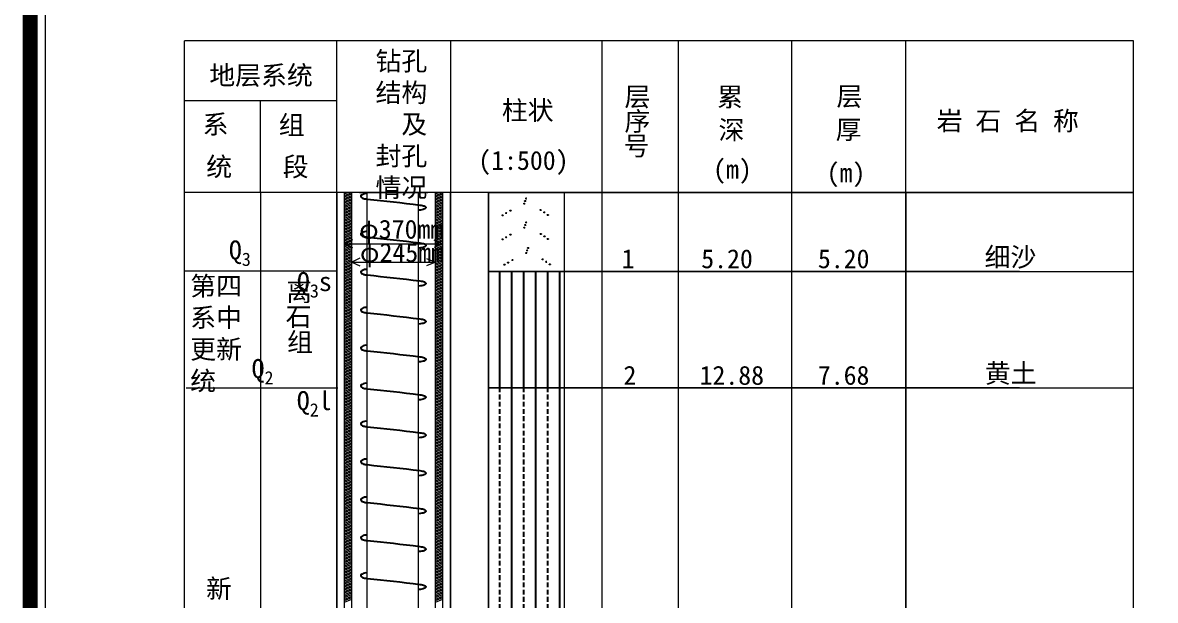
# Model space of a CAD drawing. Header units: millimetres. Extents: x -182 to 395, y -757 to 122.
# Drawn here: x -181.6 to -32.3, y -42.9 to 33.2 of the extents above; entities that cross this region are included whole.
import ezdxf

# ---------------------------------------------------------------- set-up
doc = ezdxf.new("R2010")
doc.units = ezdxf.units.MM
for name, color, linetype in [('KY1WT', 7, 'Continuous'), ('KY2WL', 7, 'Continuous'), ('KY6WL', 7, 'Continuous'), ('KY6WT', 7, 'Continuous'), ('图框WL', 7, 'Continuous'), ('岩性描述WT', 7, 'Continuous'), ('流量点WT', 7, 'Continuous')]:
    doc.layers.add(name, color=color, linetype=linetype)
doc.styles.get("Standard").update_dxf_attribs({"font": ''})
doc.styles.get('Standard').set_extended_font_data('SimSun')
doc.linetypes.add('ZIGZAG', pattern='A,0.00254,-5.08,[131,ltypeshp.shx,S=5.08,R=0,X=-5.08,Y=0],-10.16,[131,ltypeshp.shx,S=5.08,R=180,X=5.08,Y=0],-5.08', length=20.32254)

msp = doc.modelspace()

# ---------------------------------------------------------------- hatches: boundary and pattern name
at = {"lineweight": -3}
h = msp.add_hatch(dxfattribs=at)
h.set_pattern_fill('LINE', color=256, scale=0.5, angle=90, style=0)
h.set_pattern_definition([(90, (-2930.216, -667.9701), (-1.5875, 4e-17), [])])
h.paths.add_polyline_path([(-120.23, -14.95), (-110.23, -14.95), (-110.23, 0.41), (-120.23, 0.41)])
at = {"layer": 'KY1WT', "lineweight": -3}
h = msp.add_hatch(dxfattribs=at)
h.set_pattern_fill('BRASS', color=256, scale=0.5, angle=90, style=0)
h.set_pattern_definition([(90, (-2930.216, -667.97), (-3.175, 8e-17), []), (90, (-2931.8035, -667.97), (-3.175, 8e-17), [0.635, -0.3175])])
h.paths.add_polyline_path([(-110.23, -14.95), (-120.23, -14.95), (-120.23, -95.27), (-110.23, -95.27)])
at = {"layer": 'KY2WL'}
h = msp.add_hatch(color=256, dxfattribs=at)
edge = h.paths.add_edge_path()
edge.add_ellipse((-115.51, 9.35), major_axis=(0.05, 0), ratio=0.4, start_angle=0, end_angle=180)
edge.add_ellipse((-115.51, 9.35), major_axis=(-0.05, 0), ratio=0.4, start_angle=0, end_angle=180)
h = msp.add_hatch(color=256, dxfattribs=at)
edge = h.paths.add_edge_path()
edge.add_ellipse((-115.39, 9.69), major_axis=(0.05, 0), ratio=0.4, start_angle=0, end_angle=180)
edge.add_ellipse((-115.39, 9.69), major_axis=(0.05, 0), ratio=0.4, start_angle=180, end_angle=360)
h = msp.add_hatch(color=256, dxfattribs=at)
edge = h.paths.add_edge_path()
edge.add_ellipse((-115.27, 10.02), major_axis=(0.05, 0), ratio=0.4, start_angle=0, end_angle=180)
edge.add_ellipse((-115.27, 10.02), major_axis=(-0.05, 0), ratio=0.4, start_angle=0, end_angle=180)
h = msp.add_hatch(color=256, dxfattribs=at)
edge = h.paths.add_edge_path()
edge.add_ellipse((-118.37, 7.81), major_axis=(-0.05, 0), ratio=0.4, start_angle=180, end_angle=360)
edge.add_ellipse((-118.37, 7.81), major_axis=(0.05, 0), ratio=0.4, start_angle=180, end_angle=360)
h = msp.add_hatch(color=256, dxfattribs=at)
edge = h.paths.add_edge_path()
edge.add_ellipse((-117.91, 8.09), major_axis=(-0.05, 0), ratio=0.4, start_angle=180, end_angle=360)
edge.add_ellipse((-117.91, 8.09), major_axis=(0.05, 0), ratio=0.4, start_angle=180, end_angle=360)
h = msp.add_hatch(color=256, dxfattribs=at)
edge = h.paths.add_edge_path()
edge.add_ellipse((-117.32, 8.42), major_axis=(-0.05, 0), ratio=0.4, start_angle=180, end_angle=360)
edge.add_ellipse((-117.32, 8.42), major_axis=(0.05, 0), ratio=0.4, start_angle=180, end_angle=360)
h = msp.add_hatch(color=256, dxfattribs=at)
edge = h.paths.add_edge_path()
edge.add_ellipse((-113.35, 8.51), major_axis=(-0.05, 0), ratio=0.4, start_angle=180, end_angle=360)
edge.add_ellipse((-113.35, 8.51), major_axis=(0.05, 0), ratio=0.4, start_angle=180, end_angle=360)
h = msp.add_hatch(color=256, dxfattribs=at)
edge = h.paths.add_edge_path()
edge.add_ellipse((-112.87, 8.19), major_axis=(-0.05, 0), ratio=0.4, start_angle=180, end_angle=360)
edge.add_ellipse((-112.87, 8.19), major_axis=(0.05, 0), ratio=0.4, start_angle=180, end_angle=360)
h = msp.add_hatch(color=256, dxfattribs=at)
edge = h.paths.add_edge_path()
edge.add_ellipse((-112.41, 7.85), major_axis=(0.05, 0), ratio=0.4, start_angle=0, end_angle=180)
edge.add_ellipse((-112.41, 7.85), major_axis=(0.05, 0), ratio=0.4, start_angle=180, end_angle=360)
h = msp.add_hatch(color=256, dxfattribs=at)
edge = h.paths.add_edge_path()
edge.add_ellipse((-115.5, 6.19), major_axis=(-0.05, 0), ratio=0.4, start_angle=180, end_angle=360)
edge.add_ellipse((-115.5, 6.19), major_axis=(0.05, 0), ratio=0.4, start_angle=180, end_angle=360)
h = msp.add_hatch(color=256, dxfattribs=at)
edge = h.paths.add_edge_path()
edge.add_ellipse((-115.38, 6.53), major_axis=(0.05, 0), ratio=0.4, start_angle=0, end_angle=180)
edge.add_ellipse((-115.38, 6.53), major_axis=(-0.05, 0), ratio=0.4, start_angle=0, end_angle=180)
h = msp.add_hatch(color=256, dxfattribs=at)
edge = h.paths.add_edge_path()
edge.add_ellipse((-115.27, 6.86), major_axis=(-0.05, 0), ratio=0.4, start_angle=180, end_angle=360)
edge.add_ellipse((-115.27, 6.86), major_axis=(0.05, 0), ratio=0.4, start_angle=180, end_angle=360)
h = msp.add_hatch(color=256, dxfattribs=at)
edge = h.paths.add_edge_path()
edge.add_ellipse((-118.37, 4.65), major_axis=(0.05, 0), ratio=0.4, start_angle=0, end_angle=180)
edge.add_ellipse((-118.37, 4.65), major_axis=(0.05, 0), ratio=0.4, start_angle=180, end_angle=360)
h = msp.add_hatch(color=256, dxfattribs=at)
edge = h.paths.add_edge_path()
edge.add_ellipse((-117.9, 4.92), major_axis=(0.05, 0), ratio=0.4, start_angle=0, end_angle=180)
edge.add_ellipse((-117.9, 4.92), major_axis=(0.05, 0), ratio=0.4, start_angle=180, end_angle=360)
h = msp.add_hatch(color=256, dxfattribs=at)
edge = h.paths.add_edge_path()
edge.add_ellipse((-117.32, 5.26), major_axis=(-0.05, 0), ratio=0.4, start_angle=180, end_angle=360)
edge.add_ellipse((-117.32, 5.26), major_axis=(0.05, 0), ratio=0.4, start_angle=180, end_angle=360)
h = msp.add_hatch(color=256, dxfattribs=at)
edge = h.paths.add_edge_path()
edge.add_ellipse((-113.34, 5.35), major_axis=(0.05, 0), ratio=0.4, start_angle=0, end_angle=180)
edge.add_ellipse((-113.34, 5.35), major_axis=(0.05, 0), ratio=0.4, start_angle=180, end_angle=360)
h = msp.add_hatch(color=256, dxfattribs=at)
edge = h.paths.add_edge_path()
edge.add_ellipse((-112.86, 5.03), major_axis=(0.05, 0), ratio=0.4, start_angle=0, end_angle=180)
edge.add_ellipse((-112.86, 5.03), major_axis=(0.05, 0), ratio=0.4, start_angle=180, end_angle=360)
h = msp.add_hatch(color=256, dxfattribs=at)
edge = h.paths.add_edge_path()
edge.add_ellipse((-112.41, 4.69), major_axis=(0.05, 0), ratio=0.4, start_angle=0, end_angle=180)
edge.add_ellipse((-112.41, 4.69), major_axis=(0.05, 0), ratio=0.4, start_angle=180, end_angle=360)
h = msp.add_hatch(color=256, dxfattribs=at)
edge = h.paths.add_edge_path()
edge.add_ellipse((-115.13, 3.17), major_axis=(0.05, 0), ratio=0.4, start_angle=0, end_angle=180)
edge.add_ellipse((-115.13, 3.17), major_axis=(0.05, 0), ratio=0.4, start_angle=180, end_angle=360)
h = msp.add_hatch(color=256, dxfattribs=at)
edge = h.paths.add_edge_path()
edge.add_ellipse((-115.01, 3.5), major_axis=(0.05, 0), ratio=0.4, start_angle=0, end_angle=180)
edge.add_ellipse((-115.01, 3.5), major_axis=(-0.05, 0), ratio=0.4, start_angle=0, end_angle=180)
h = msp.add_hatch(color=256, dxfattribs=at)
edge = h.paths.add_edge_path()
edge.add_ellipse((-117.64, 1.57), major_axis=(-0.05, 0), ratio=0.4, start_angle=180, end_angle=360)
edge.add_ellipse((-117.64, 1.57), major_axis=(0.05, 0), ratio=0.4, start_angle=180, end_angle=360)
h = msp.add_hatch(color=256, dxfattribs=at)
edge = h.paths.add_edge_path()
edge.add_ellipse((-117.06, 1.9), major_axis=(-0.05, 0), ratio=0.4, start_angle=180, end_angle=360)
edge.add_ellipse((-117.06, 1.9), major_axis=(0.05, 0), ratio=0.4, start_angle=180, end_angle=360)
h = msp.add_hatch(color=256, dxfattribs=at)
edge = h.paths.add_edge_path()
edge.add_ellipse((-115.25, 2.83), major_axis=(0.05, 0), ratio=0.4, start_angle=0, end_angle=180)
edge.add_ellipse((-115.25, 2.83), major_axis=(-0.05, 0), ratio=0.4, start_angle=0, end_angle=180)
h = msp.add_hatch(color=256, dxfattribs=at)
edge = h.paths.add_edge_path()
edge.add_ellipse((-113.09, 1.99), major_axis=(-0.05, 0), ratio=0.4, start_angle=180, end_angle=360)
edge.add_ellipse((-113.09, 1.99), major_axis=(0.05, 0), ratio=0.4, start_angle=180, end_angle=360)
h = msp.add_hatch(color=256, dxfattribs=at)
edge = h.paths.add_edge_path()
edge.add_ellipse((-112.61, 1.67), major_axis=(-0.05, 0), ratio=0.4, start_angle=180, end_angle=360)
edge.add_ellipse((-112.61, 1.67), major_axis=(0.05, 0), ratio=0.4, start_angle=180, end_angle=360)
h = msp.add_hatch(color=256, dxfattribs=at)
edge = h.paths.add_edge_path()
edge.add_ellipse((-118.11, 1.29), major_axis=(-0.05, 0), ratio=0.4, start_angle=180, end_angle=360)
edge.add_ellipse((-118.11, 1.29), major_axis=(0.05, 0), ratio=0.4, start_angle=180, end_angle=360)
h = msp.add_hatch(color=256, dxfattribs=at)
edge = h.paths.add_edge_path()
edge.add_ellipse((-112.15, 1.33), major_axis=(0.05, 0), ratio=0.4, start_angle=0, end_angle=180)
edge.add_ellipse((-112.15, 1.33), major_axis=(0.05, 0), ratio=0.4, start_angle=180, end_angle=360)

# ---------------------------------------------------------------- linework, layer by layer
at = {"lineweight": 20}
for p, q in [((-160.29, 10.81), (-160.29, 30.81)), ((-150.29, 10.81), (-150.29, 22.89)), ((-160.29, -345.79), (-160.29, 10.81)), ((-150.29, 10.81), (-150.29, -345.79)), ((-139.23, 10.63), (-138.76, 10.81)), ((-139.23, 10.43), (-138.26, 10.81)), ((-139.23, 10.23), (-138.23, 10.63)), ((-137.23, 10.81), (-128.23, 10.81)), ((-137.23, 10.81), (-128.23, 10.81)), ((-127.23, 10.63), (-126.76, 10.81)), ((-127.23, 10.43), (-126.26, 10.81)), ((-127.23, 10.23), (-126.23, 10.63)), ((-120.23, 10.81), (-120.23, -302.25)), ((-110.23, -100.79), (-110.23, 10.81)), ((-65.23, 10.81), (-65.23, -345.79)), ((-139.23, 10.03), (-138.23, 10.43)), ((-139.23, 9.83), (-138.23, 10.23)), ((-139.23, 9.63), (-138.23, 10.03)), ((-139.23, 9.43), (-138.23, 9.83)), ((-139.23, 9.23), (-138.23, 9.63)), ((-139.23, 9.03), (-138.23, 9.43)), ((-139.23, 8.83), (-138.23, 9.23)), ((-139.23, 8.63), (-138.23, 9.03)), ((-127.23, 10.03), (-126.23, 10.43)), ((-127.23, 9.83), (-126.23, 10.23)), ((-127.23, 9.63), (-126.23, 10.03)), ((-127.23, 9.43), (-126.23, 9.83)), ((-127.23, 9.23), (-126.23, 9.63)), ((-127.23, 9.03), (-126.23, 9.43)), ((-127.23, 8.83), (-126.23, 9.23)), ((-127.23, 8.63), (-126.23, 9.03)), ((-139.23, 8.43), (-138.23, 8.83)), ((-139.23, 8.23), (-138.23, 8.63)), ((-139.23, 8.03), (-138.23, 8.43)), ((-139.23, 7.83), (-138.23, 8.23)), ((-139.23, 7.63), (-138.23, 8.03)), ((-139.23, 7.43), (-138.23, 7.83)), ((-139.23, 7.23), (-138.23, 7.63)), ((-127.23, 8.43), (-126.23, 8.83)), ((-127.23, 8.23), (-126.23, 8.63)), ((-127.23, 8.03), (-126.23, 8.43)), ((-127.23, 7.83), (-126.23, 8.23)), ((-127.23, 7.63), (-126.23, 8.03)), ((-127.23, 7.43), (-126.23, 7.83)), ((-127.23, 7.23), (-126.23, 7.63)), ((-139.23, 7.03), (-138.23, 7.43)), ((-139.23, 6.83), (-138.23, 7.23)), ((-139.23, 6.63), (-138.23, 7.03)), ((-139.23, 6.43), (-138.23, 6.83)), ((-139.23, 6.23), (-138.23, 6.63)), ((-139.23, 6.03), (-138.23, 6.43)), ((-139.23, 5.83), (-138.23, 6.23)), ((-139.23, 5.63), (-138.23, 6.03)), ((-127.23, 7.03), (-126.23, 7.43)), ((-127.23, 6.83), (-126.23, 7.23)), ((-127.23, 6.63), (-126.23, 7.03)), ((-127.23, 6.43), (-126.23, 6.83)), ((-127.23, 6.23), (-126.23, 6.63)), ((-127.23, 6.03), (-126.23, 6.43)), ((-127.23, 5.83), (-126.23, 6.23)), ((-127.23, 5.63), (-126.23, 6.03)), ((-139.23, 5.43), (-138.23, 5.83)), ((-139.23, 5.23), (-138.23, 5.63)), ((-139.23, 5.03), (-138.23, 5.43)), ((-139.23, 4.83), (-138.23, 5.23)), ((-139.23, 4.63), (-138.23, 5.03)), ((-139.23, 4.43), (-138.23, 4.83)), ((-139.23, 4.23), (-138.23, 4.63)), ((-127.23, 5.43), (-126.23, 5.83)), ((-127.23, 5.23), (-126.23, 5.63)), ((-127.23, 5.03), (-126.23, 5.43)), ((-127.23, 4.83), (-126.23, 5.23)), ((-127.23, 4.63), (-126.23, 5.03)), ((-127.23, 4.43), (-126.23, 4.83)), ((-127.23, 4.23), (-126.23, 4.63)), ((-139.23, 4.03), (-138.23, 4.43)), ((-139.23, 3.83), (-138.23, 4.23)), ((-139.23, 3.63), (-138.23, 4.03)), ((-139.23, 3.43), (-138.23, 3.83)), ((-139.23, 3.23), (-138.23, 3.63)), ((-139.23, 3.03), (-138.23, 3.43)), ((-139.23, 2.83), (-138.23, 3.23)), ((-139.23, 2.63), (-138.23, 3.03)), ((-127.23, 4.03), (-126.23, 4.43)), ((-127.23, 3.83), (-126.23, 4.23)), ((-127.23, 3.63), (-126.23, 4.03)), ((-127.23, 3.43), (-126.23, 3.83)), ((-127.23, 3.23), (-126.23, 3.63)), ((-127.23, 3.03), (-126.23, 3.43)), ((-127.23, 2.83), (-126.23, 3.23)), ((-127.23, 2.63), (-126.23, 3.03)), ((-139.23, 2.43), (-138.23, 2.83)), ((-139.23, 2.23), (-138.23, 2.63)), ((-139.23, 2.03), (-138.23, 2.43)), ((-139.23, 1.83), (-138.23, 2.23)), ((-139.23, 1.63), (-138.23, 2.03)), ((-139.23, 1.43), (-138.23, 1.83)), ((-139.23, 1.23), (-138.23, 1.63)), ((-127.23, 2.43), (-126.23, 2.83)), ((-127.23, 2.23), (-126.23, 2.63)), ((-127.23, 2.03), (-126.23, 2.43)), ((-127.23, 1.83), (-126.23, 2.23)), ((-127.23, 1.63), (-126.23, 2.03)), ((-127.23, 1.43), (-126.23, 1.83)), ((-127.23, 1.23), (-126.23, 1.63)), ((-139.23, 1.03), (-138.23, 1.43)), ((-139.23, 0.83), (-138.23, 1.23)), ((-139.23, 0.63), (-138.23, 1.03)), ((-139.23, 0.43), (-138.23, 0.83)), ((-139.23, 0.23), (-138.23, 0.63)), ((-139.23, 0.03), (-138.23, 0.43)), ((-139.23, -0.17), (-138.23, 0.23)), ((-139.23, -0.37), (-138.23, 0.03)), ((-127.23, 1.03), (-126.23, 1.43)), ((-127.23, 0.83), (-126.23, 1.23)), ((-127.23, 0.63), (-126.23, 1.03)), ((-127.23, 0.43), (-126.23, 0.83)), ((-127.23, 0.23), (-126.23, 0.63)), ((-127.23, 0.03), (-126.23, 0.43)), ((-127.23, -0.17), (-126.23, 0.23)), ((-127.23, -0.37), (-126.23, 0.03)), ((-139.23, -0.57), (-138.23, -0.17)), ((-139.23, -0.77), (-138.23, -0.37)), ((-139.23, -0.97), (-138.23, -0.57)), ((-139.23, -1.17), (-138.23, -0.77)), ((-139.23, -1.37), (-138.23, -0.97)), ((-139.23, -1.57), (-138.23, -1.17)), ((-139.23, -1.77), (-138.23, -1.37)), ((-127.23, -0.57), (-126.23, -0.17)), ((-127.23, -0.77), (-126.23, -0.37)), ((-127.23, -0.97), (-126.23, -0.57)), ((-127.23, -1.17), (-126.23, -0.77)), ((-127.23, -1.37), (-126.23, -0.97)), ((-127.23, -1.57), (-126.23, -1.17)), ((-127.23, -1.77), (-126.23, -1.37)), ((-139.23, -1.97), (-138.23, -1.57)), ((-139.23, -2.17), (-138.23, -1.77)), ((-139.23, -2.37), (-138.23, -1.97)), ((-139.23, -2.57), (-138.23, -2.17)), ((-139.23, -2.77), (-138.23, -2.37)), ((-139.23, -2.97), (-138.23, -2.57)), ((-139.23, -3.17), (-138.23, -2.77)), ((-139.23, -3.37), (-138.23, -2.97)), ((-127.23, -1.97), (-126.23, -1.57)), ((-127.23, -2.17), (-126.23, -1.77)), ((-127.23, -2.37), (-126.23, -1.97)), ((-127.23, -2.57), (-126.23, -2.17)), ((-127.23, -2.77), (-126.23, -2.37)), ((-127.23, -2.97), (-126.23, -2.57)), ((-127.23, -3.17), (-126.23, -2.77)), ((-127.23, -3.37), (-126.23, -2.97)), ((-139.23, -3.57), (-138.23, -3.17)), ((-139.23, -3.77), (-138.23, -3.37)), ((-139.23, -3.97), (-138.23, -3.57)), ((-139.23, -4.17), (-138.23, -3.77)), ((-139.23, -4.37), (-138.23, -3.97)), ((-139.23, -4.57), (-138.23, -4.17)), ((-139.23, -4.77), (-138.23, -4.37)), ((-127.23, -3.57), (-126.23, -3.17)), ((-127.23, -3.77), (-126.23, -3.37)), ((-127.23, -3.97), (-126.23, -3.57)), ((-127.23, -4.17), (-126.23, -3.77)), ((-127.23, -4.37), (-126.23, -3.97)), ((-127.23, -4.57), (-126.23, -4.17)), ((-127.23, -4.77), (-126.23, -4.37)), ((-139.23, -4.97), (-138.23, -4.57)), ((-139.23, -5.17), (-138.23, -4.77)), ((-139.23, -5.37), (-138.23, -4.97)), ((-139.23, -5.57), (-138.23, -5.17)), ((-139.23, -5.77), (-138.23, -5.37)), ((-139.23, -5.97), (-138.23, -5.57)), ((-139.23, -6.17), (-138.23, -5.77)), ((-127.23, -4.97), (-126.23, -4.57)), ((-127.23, -5.17), (-126.23, -4.77)), ((-127.23, -5.37), (-126.23, -4.97)), ((-127.23, -5.57), (-126.23, -5.17)), ((-127.23, -5.77), (-126.23, -5.37)), ((-127.23, -5.97), (-126.23, -5.57)), ((-127.23, -6.17), (-126.23, -5.77)), ((-139.23, -6.37), (-138.23, -5.97)), ((-139.23, -6.57), (-138.23, -6.17)), ((-139.23, -6.77), (-138.23, -6.37)), ((-139.23, -6.97), (-138.23, -6.57)), ((-139.23, -7.17), (-138.23, -6.77)), ((-139.23, -7.37), (-138.23, -6.97)), ((-139.23, -7.57), (-138.23, -7.17)), ((-139.23, -7.77), (-138.23, -7.37)), ((-127.23, -6.37), (-126.23, -5.97)), ((-127.23, -6.57), (-126.23, -6.17)), ((-127.23, -6.77), (-126.23, -6.37)), ((-127.23, -6.97), (-126.23, -6.57)), ((-127.23, -7.17), (-126.23, -6.77)), ((-127.23, -7.37), (-126.23, -6.97)), ((-127.23, -7.57), (-126.23, -7.17)), ((-127.23, -7.77), (-126.23, -7.37)), ((-139.23, -7.97), (-138.23, -7.57)), ((-139.23, -8.17), (-138.23, -7.77)), ((-139.23, -8.37), (-138.23, -7.97)), ((-139.23, -8.57), (-138.23, -8.17)), ((-139.23, -8.77), (-138.23, -8.37)), ((-139.23, -8.97), (-138.23, -8.57)), ((-139.23, -9.17), (-138.23, -8.77)), ((-127.23, -7.97), (-126.23, -7.57)), ((-127.23, -8.17), (-126.23, -7.77)), ((-127.23, -8.37), (-126.23, -7.97)), ((-127.23, -8.57), (-126.23, -8.17)), ((-127.23, -8.77), (-126.23, -8.37)), ((-127.23, -8.97), (-126.23, -8.57)), ((-127.23, -9.17), (-126.23, -8.77)), ((-139.23, -9.37), (-138.23, -8.97)), ((-139.23, -9.57), (-138.23, -9.17)), ((-139.23, -9.77), (-138.23, -9.37)), ((-139.23, -9.97), (-138.23, -9.57)), ((-139.23, -10.17), (-138.23, -9.77)), ((-139.23, -10.37), (-138.23, -9.97)), ((-139.23, -10.57), (-138.23, -10.17)), ((-139.23, -10.77), (-138.23, -10.37)), ((-127.23, -9.37), (-126.23, -8.97)), ((-127.23, -9.57), (-126.23, -9.17)), ((-127.23, -9.77), (-126.23, -9.37)), ((-127.23, -9.97), (-126.23, -9.57)), ((-127.23, -10.17), (-126.23, -9.77)), ((-127.23, -10.37), (-126.23, -9.97)), ((-127.23, -10.57), (-126.23, -10.17)), ((-127.23, -10.77), (-126.23, -10.37)), ((-139.23, -10.97), (-138.23, -10.57)), ((-139.23, -11.17), (-138.23, -10.77)), ((-139.23, -11.37), (-138.23, -10.97)), ((-139.23, -11.57), (-138.23, -11.17)), ((-139.23, -11.77), (-138.23, -11.37)), ((-139.23, -11.97), (-138.23, -11.57)), ((-139.23, -12.17), (-138.23, -11.77)), ((-127.23, -10.97), (-126.23, -10.57)), ((-127.23, -11.17), (-126.23, -10.77)), ((-127.23, -11.37), (-126.23, -10.97)), ((-127.23, -11.57), (-126.23, -11.17)), ((-127.23, -11.77), (-126.23, -11.37)), ((-127.23, -11.97), (-126.23, -11.57)), ((-127.23, -12.17), (-126.23, -11.77)), ((-139.23, -12.37), (-138.23, -11.97)), ((-139.23, -12.57), (-138.23, -12.17)), ((-139.23, -12.77), (-138.23, -12.37)), ((-139.23, -12.97), (-138.23, -12.57)), ((-139.23, -13.17), (-138.23, -12.77)), ((-139.23, -13.37), (-138.23, -12.97)), ((-139.23, -13.57), (-138.23, -13.17)), ((-139.23, -13.77), (-138.23, -13.37)), ((-127.23, -12.37), (-126.23, -11.97)), ((-127.23, -12.57), (-126.23, -12.17)), ((-127.23, -12.77), (-126.23, -12.37)), ((-127.23, -12.97), (-126.23, -12.57)), ((-127.23, -13.17), (-126.23, -12.77)), ((-127.23, -13.37), (-126.23, -12.97)), ((-127.23, -13.57), (-126.23, -13.17)), ((-127.23, -13.77), (-126.23, -13.37)), ((-139.23, -13.97), (-138.23, -13.57)), ((-139.23, -14.17), (-138.23, -13.77)), ((-139.23, -14.37), (-138.23, -13.97)), ((-139.23, -14.57), (-138.23, -14.17)), ((-139.23, -14.77), (-138.23, -14.37)), ((-139.23, -14.97), (-138.23, -14.57)), ((-139.23, -15.17), (-138.23, -14.77)), ((-127.23, -13.97), (-126.23, -13.57)), ((-127.23, -14.17), (-126.23, -13.77)), ((-127.23, -14.37), (-126.23, -13.97)), ((-127.23, -14.57), (-126.23, -14.17)), ((-127.23, -14.77), (-126.23, -14.37)), ((-127.23, -14.97), (-126.23, -14.57)), ((-127.23, -15.17), (-126.23, -14.77)), ((-139.23, -15.37), (-138.23, -14.97)), ((-139.23, -15.57), (-138.23, -15.17)), ((-139.23, -15.77), (-138.23, -15.37)), ((-139.23, -15.97), (-138.23, -15.57)), ((-139.23, -16.17), (-138.23, -15.77)), ((-139.23, -16.37), (-138.23, -15.97)), ((-139.23, -16.57), (-138.23, -16.17)), ((-139.23, -16.77), (-138.23, -16.37)), ((-127.23, -15.37), (-126.23, -14.97)), ((-127.23, -15.57), (-126.23, -15.17)), ((-127.23, -15.77), (-126.23, -15.37)), ((-127.23, -15.97), (-126.23, -15.57)), ((-127.23, -16.17), (-126.23, -15.77)), ((-127.23, -16.37), (-126.23, -15.97)), ((-127.23, -16.57), (-126.23, -16.17)), ((-127.23, -16.77), (-126.23, -16.37)), ((-139.23, -16.97), (-138.23, -16.57)), ((-139.23, -17.17), (-138.23, -16.77)), ((-139.23, -17.37), (-138.23, -16.97)), ((-139.23, -17.57), (-138.23, -17.17)), ((-139.23, -17.77), (-138.23, -17.37)), ((-139.23, -17.97), (-138.23, -17.57)), ((-139.23, -18.17), (-138.23, -17.77)), ((-127.23, -16.97), (-126.23, -16.57)), ((-127.23, -17.17), (-126.23, -16.77)), ((-127.23, -17.37), (-126.23, -16.97)), ((-127.23, -17.57), (-126.23, -17.17)), ((-127.23, -17.77), (-126.23, -17.37)), ((-127.23, -17.97), (-126.23, -17.57)), ((-127.23, -18.17), (-126.23, -17.77)), ((-139.23, -18.37), (-138.23, -17.97)), ((-139.23, -18.57), (-138.23, -18.17)), ((-139.23, -18.77), (-138.23, -18.37)), ((-139.23, -18.97), (-138.23, -18.57)), ((-139.23, -19.17), (-138.23, -18.77)), ((-139.23, -19.37), (-138.23, -18.97)), ((-139.23, -19.57), (-138.23, -19.17)), ((-139.23, -19.77), (-138.23, -19.37)), ((-127.23, -18.37), (-126.23, -17.97)), ((-127.23, -18.57), (-126.23, -18.17)), ((-127.23, -18.77), (-126.23, -18.37)), ((-127.23, -18.97), (-126.23, -18.57)), ((-127.23, -19.17), (-126.23, -18.77)), ((-127.23, -19.37), (-126.23, -18.97)), ((-127.23, -19.57), (-126.23, -19.17)), ((-127.23, -19.77), (-126.23, -19.37)), ((-139.23, -19.97), (-138.23, -19.57)), ((-139.23, -20.17), (-138.23, -19.77)), ((-139.23, -20.37), (-138.23, -19.97)), ((-139.23, -20.57), (-138.23, -20.17)), ((-139.23, -20.77), (-138.23, -20.37)), ((-139.23, -20.97), (-138.23, -20.57)), ((-139.23, -21.17), (-138.23, -20.77)), ((-127.23, -19.97), (-126.23, -19.57)), ((-127.23, -20.17), (-126.23, -19.77)), ((-127.23, -20.37), (-126.23, -19.97)), ((-127.23, -20.57), (-126.23, -20.17)), ((-127.23, -20.77), (-126.23, -20.37)), ((-127.23, -20.97), (-126.23, -20.57)), ((-127.23, -21.17), (-126.23, -20.77)), ((-139.23, -21.37), (-138.23, -20.97)), ((-139.23, -21.57), (-138.23, -21.17)), ((-139.23, -21.77), (-138.23, -21.37)), ((-139.23, -21.97), (-138.23, -21.57)), ((-139.23, -22.17), (-138.23, -21.77)), ((-139.23, -22.37), (-138.23, -21.97)), ((-139.23, -22.57), (-138.23, -22.17)), ((-139.23, -22.77), (-138.23, -22.37)), ((-127.23, -21.37), (-126.23, -20.97)), ((-127.23, -21.57), (-126.23, -21.17)), ((-127.23, -21.77), (-126.23, -21.37)), ((-127.23, -21.97), (-126.23, -21.57)), ((-127.23, -22.17), (-126.23, -21.77)), ((-127.23, -22.37), (-126.23, -21.97)), ((-127.23, -22.57), (-126.23, -22.17)), ((-127.23, -22.77), (-126.23, -22.37)), ((-139.23, -22.97), (-138.23, -22.57)), ((-139.23, -23.17), (-138.23, -22.77)), ((-139.23, -23.37), (-138.23, -22.97)), ((-139.23, -23.57), (-138.23, -23.17)), ((-139.23, -23.77), (-138.23, -23.37)), ((-139.23, -23.97), (-138.23, -23.57)), ((-139.23, -24.17), (-138.23, -23.77)), ((-127.23, -22.97), (-126.23, -22.57)), ((-127.23, -23.17), (-126.23, -22.77)), ((-127.23, -23.37), (-126.23, -22.97)), ((-127.23, -23.57), (-126.23, -23.17)), ((-127.23, -23.77), (-126.23, -23.37)), ((-127.23, -23.97), (-126.23, -23.57)), ((-127.23, -24.17), (-126.23, -23.77)), ((-139.23, -24.37), (-138.23, -23.97)), ((-139.23, -24.57), (-138.23, -24.17)), ((-139.23, -24.77), (-138.23, -24.37)), ((-139.23, -24.97), (-138.23, -24.57)), ((-139.23, -25.17), (-138.23, -24.77)), ((-139.23, -25.37), (-138.23, -24.97)), ((-139.23, -25.57), (-138.23, -25.17)), ((-139.23, -25.77), (-138.23, -25.37)), ((-127.23, -24.37), (-126.23, -23.97)), ((-127.23, -24.57), (-126.23, -24.17)), ((-127.23, -24.77), (-126.23, -24.37)), ((-127.23, -24.97), (-126.23, -24.57)), ((-127.23, -25.17), (-126.23, -24.77)), ((-127.23, -25.37), (-126.23, -24.97)), ((-127.23, -25.57), (-126.23, -25.17)), ((-127.23, -25.77), (-126.23, -25.37)), ((-139.23, -25.97), (-138.23, -25.57)), ((-139.23, -26.17), (-138.23, -25.77)), ((-139.23, -26.37), (-138.23, -25.97)), ((-139.23, -26.57), (-138.23, -26.17)), ((-139.23, -26.77), (-138.23, -26.37)), ((-139.23, -26.97), (-138.23, -26.57)), ((-139.23, -27.17), (-138.23, -26.77)), ((-127.23, -25.97), (-126.23, -25.57)), ((-127.23, -26.17), (-126.23, -25.77)), ((-127.23, -26.37), (-126.23, -25.97)), ((-127.23, -26.57), (-126.23, -26.17)), ((-127.23, -26.77), (-126.23, -26.37)), ((-127.23, -26.97), (-126.23, -26.57)), ((-127.23, -27.17), (-126.23, -26.77)), ((-139.23, -27.37), (-138.23, -26.97)), ((-139.23, -27.57), (-138.23, -27.17)), ((-139.23, -27.77), (-138.23, -27.37)), ((-139.23, -27.97), (-138.23, -27.57)), ((-139.23, -28.17), (-138.23, -27.77)), ((-139.23, -28.37), (-138.23, -27.97)), ((-139.23, -28.57), (-138.23, -28.17)), ((-127.23, -27.37), (-126.23, -26.97)), ((-127.23, -27.57), (-126.23, -27.17)), ((-127.23, -27.77), (-126.23, -27.37)), ((-127.23, -27.97), (-126.23, -27.57)), ((-127.23, -28.17), (-126.23, -27.77)), ((-127.23, -28.37), (-126.23, -27.97)), ((-127.23, -28.57), (-126.23, -28.17)), ((-139.23, -28.77), (-138.23, -28.37)), ((-139.23, -28.97), (-138.23, -28.57)), ((-139.23, -29.17), (-138.23, -28.77)), ((-139.23, -29.37), (-138.23, -28.97)), ((-139.23, -29.57), (-138.23, -29.17)), ((-139.23, -29.77), (-138.23, -29.37)), ((-139.23, -29.97), (-138.23, -29.57)), ((-139.23, -30.17), (-138.23, -29.77)), ((-127.23, -28.77), (-126.23, -28.37)), ((-127.23, -28.97), (-126.23, -28.57)), ((-127.23, -29.17), (-126.23, -28.77)), ((-127.23, -29.37), (-126.23, -28.97)), ((-127.23, -29.57), (-126.23, -29.17)), ((-127.23, -29.77), (-126.23, -29.37)), ((-127.23, -29.97), (-126.23, -29.57)), ((-127.23, -30.17), (-126.23, -29.77)), ((-139.23, -30.37), (-138.23, -29.97)), ((-139.23, -30.57), (-138.23, -30.17)), ((-139.23, -30.77), (-138.23, -30.37)), ((-139.23, -30.97), (-138.23, -30.57)), ((-139.23, -31.17), (-138.23, -30.77)), ((-139.23, -31.37), (-138.23, -30.97)), ((-139.23, -31.57), (-138.23, -31.17)), ((-127.23, -30.37), (-126.23, -29.97)), ((-127.23, -30.57), (-126.23, -30.17)), ((-127.23, -30.77), (-126.23, -30.37)), ((-127.23, -30.97), (-126.23, -30.57)), ((-127.23, -31.17), (-126.23, -30.77)), ((-127.23, -31.37), (-126.23, -30.97)), ((-127.23, -31.57), (-126.23, -31.17)), ((-139.23, -31.77), (-138.23, -31.37)), ((-139.23, -31.97), (-138.23, -31.57)), ((-139.23, -32.17), (-138.23, -31.77)), ((-139.23, -32.37), (-138.23, -31.97)), ((-139.23, -32.57), (-138.23, -32.17)), ((-139.23, -32.77), (-138.23, -32.37)), ((-139.23, -32.97), (-138.23, -32.57)), ((-139.23, -33.17), (-138.23, -32.77)), ((-127.23, -31.77), (-126.23, -31.37)), ((-127.23, -31.97), (-126.23, -31.57)), ((-127.23, -32.17), (-126.23, -31.77)), ((-127.23, -32.37), (-126.23, -31.97)), ((-127.23, -32.57), (-126.23, -32.17)), ((-127.23, -32.77), (-126.23, -32.37)), ((-127.23, -32.97), (-126.23, -32.57)), ((-127.23, -33.17), (-126.23, -32.77)), ((-139.23, -33.37), (-138.23, -32.97)), ((-139.23, -33.57), (-138.23, -33.17)), ((-139.23, -33.77), (-138.23, -33.37)), ((-139.23, -33.97), (-138.23, -33.57)), ((-139.23, -34.17), (-138.23, -33.77)), ((-139.23, -34.37), (-138.23, -33.97)), ((-139.23, -34.57), (-138.23, -34.17)), ((-127.23, -33.37), (-126.23, -32.97)), ((-127.23, -33.57), (-126.23, -33.17)), ((-127.23, -33.77), (-126.23, -33.37)), ((-127.23, -33.97), (-126.23, -33.57)), ((-127.23, -34.17), (-126.23, -33.77)), ((-127.23, -34.37), (-126.23, -33.97)), ((-127.23, -34.57), (-126.23, -34.17)), ((-139.23, -34.77), (-138.23, -34.37)), ((-139.23, -34.97), (-138.23, -34.57)), ((-139.23, -35.17), (-138.23, -34.77)), ((-139.23, -35.37), (-138.23, -34.97)), ((-139.23, -35.57), (-138.23, -35.17)), ((-139.23, -35.77), (-138.23, -35.37)), ((-139.23, -35.97), (-138.23, -35.57)), ((-139.23, -36.17), (-138.23, -35.77)), ((-127.23, -34.77), (-126.23, -34.37)), ((-127.23, -34.97), (-126.23, -34.57)), ((-127.23, -35.17), (-126.23, -34.77)), ((-127.23, -35.37), (-126.23, -34.97)), ((-127.23, -35.57), (-126.23, -35.17)), ((-127.23, -35.77), (-126.23, -35.37)), ((-127.23, -35.97), (-126.23, -35.57)), ((-127.23, -36.17), (-126.23, -35.77)), ((-139.23, -36.37), (-138.23, -35.97)), ((-139.23, -36.57), (-138.23, -36.17)), ((-139.23, -36.77), (-138.23, -36.37)), ((-139.23, -36.97), (-138.23, -36.57)), ((-139.23, -37.17), (-138.23, -36.77)), ((-139.23, -37.37), (-138.23, -36.97)), ((-139.23, -37.57), (-138.23, -37.17)), ((-127.23, -36.37), (-126.23, -35.97)), ((-127.23, -36.57), (-126.23, -36.17)), ((-127.23, -36.77), (-126.23, -36.37)), ((-127.23, -36.97), (-126.23, -36.57)), ((-127.23, -37.17), (-126.23, -36.77)), ((-127.23, -37.37), (-126.23, -36.97)), ((-127.23, -37.57), (-126.23, -37.17)), ((-139.23, -37.77), (-138.23, -37.37)), ((-139.23, -37.97), (-138.23, -37.57)), ((-139.23, -38.17), (-138.23, -37.77)), ((-139.23, -38.37), (-138.23, -37.97)), ((-139.23, -38.57), (-138.23, -38.17)), ((-139.23, -38.77), (-138.23, -38.37)), ((-139.23, -38.97), (-138.23, -38.57)), ((-139.23, -39.17), (-138.23, -38.77)), ((-127.23, -37.77), (-126.23, -37.37)), ((-127.23, -37.97), (-126.23, -37.57)), ((-127.23, -38.17), (-126.23, -37.77)), ((-127.23, -38.37), (-126.23, -37.97)), ((-127.23, -38.57), (-126.23, -38.17)), ((-127.23, -38.77), (-126.23, -38.37)), ((-127.23, -38.97), (-126.23, -38.57)), ((-127.23, -39.17), (-126.23, -38.77)), ((-139.23, -39.37), (-138.23, -38.97)), ((-139.23, -39.57), (-138.23, -39.17)), ((-139.23, -39.77), (-138.23, -39.37)), ((-139.23, -39.97), (-138.23, -39.57)), ((-139.23, -40.17), (-138.23, -39.77)), ((-139.23, -40.37), (-138.23, -39.97)), ((-139.23, -40.57), (-138.23, -40.17)), ((-127.23, -39.37), (-126.23, -38.97)), ((-127.23, -39.57), (-126.23, -39.17)), ((-127.23, -39.77), (-126.23, -39.37)), ((-127.23, -39.97), (-126.23, -39.57)), ((-127.23, -40.17), (-126.23, -39.77)), ((-127.23, -40.37), (-126.23, -39.97)), ((-127.23, -40.57), (-126.23, -40.17)), ((-139.23, -40.77), (-138.23, -40.37)), ((-139.23, -40.97), (-138.23, -40.57)), ((-139.23, -41.17), (-138.23, -40.77)), ((-139.23, -41.37), (-138.23, -40.97)), ((-139.23, -41.57), (-138.23, -41.17)), ((-139.23, -41.77), (-138.23, -41.37)), ((-139.23, -41.97), (-138.23, -41.57)), ((-139.23, -42.17), (-138.23, -41.77)), ((-127.23, -40.77), (-126.23, -40.37)), ((-127.23, -40.97), (-126.23, -40.57)), ((-127.23, -41.17), (-126.23, -40.77)), ((-127.23, -41.37), (-126.23, -40.97)), ((-127.23, -41.57), (-126.23, -41.17)), ((-127.23, -41.77), (-126.23, -41.37)), ((-127.23, -41.97), (-126.23, -41.57)), ((-127.23, -42.17), (-126.23, -41.77)), ((-139.23, -42.37), (-138.23, -41.97)), ((-139.23, -42.57), (-138.23, -42.17)), ((-139.23, -42.77), (-138.23, -42.37)), ((-139.23, -42.97), (-138.23, -42.57)), ((-139.23, -43.17), (-138.23, -42.77)), ((-127.23, -42.37), (-126.23, -41.97)), ((-127.23, -42.57), (-126.23, -42.17)), ((-127.23, -42.77), (-126.23, -42.37)), ((-127.23, -42.97), (-126.23, -42.57)), ((-127.23, -43.17), (-126.23, -42.77))]:
    msp.add_line(p, q, dxfattribs=at)
at = {"lineweight": -3}
for points in [[(-136.23, 10.65), (-136.43, 10.71), (-136.97, 10.54), (-137.16, 10.27), (-136.81, 10.01), (-134.01, 9.71), (-131.47, 9.45), (-128.64, 9.07), (-128.48, 8.87), (-128.5, 8.75), (-128.75, 8.56), (-129.06, 8.51), (-129.45, 8.48)], [(-136.23, 5.65), (-136.43, 5.71), (-136.97, 5.54), (-137.16, 5.27), (-136.81, 5.01), (-134.01, 4.71), (-131.47, 4.45), (-128.64, 4.07), (-128.48, 3.87), (-128.5, 3.75), (-128.75, 3.56), (-129.06, 3.51), (-129.45, 3.48)], [(-136.23, 0.65), (-136.43, 0.71), (-136.97, 0.54), (-137.16, 0.27), (-136.81, 0.01), (-134.01, -0.29), (-131.47, -0.55), (-128.64, -0.93), (-128.48, -1.13), (-128.5, -1.25), (-128.75, -1.44), (-129.06, -1.49), (-129.45, -1.52)], [(-136.23, -4.35), (-136.43, -4.29), (-136.97, -4.46), (-137.16, -4.73), (-136.81, -4.99), (-134.01, -5.29), (-131.47, -5.55), (-128.64, -5.93), (-128.48, -6.13), (-128.5, -6.25), (-128.75, -6.44), (-129.06, -6.49), (-129.45, -6.52)], [(-136.23, -9.35), (-136.43, -9.29), (-136.97, -9.46), (-137.16, -9.73), (-136.81, -9.99), (-134.01, -10.29), (-131.47, -10.55), (-128.64, -10.93), (-128.48, -11.13), (-128.5, -11.25), (-128.75, -11.44), (-129.06, -11.49), (-129.45, -11.52)], [(-136.23, -14.35), (-136.43, -14.29), (-136.97, -14.46), (-137.16, -14.73), (-136.81, -14.99), (-134.01, -15.29), (-131.47, -15.55), (-128.64, -15.93), (-128.48, -16.13), (-128.5, -16.25), (-128.75, -16.44), (-129.06, -16.49), (-129.45, -16.52)], [(-136.23, -19.35), (-136.43, -19.29), (-136.97, -19.46), (-137.16, -19.73), (-136.81, -19.99), (-134.01, -20.29), (-131.47, -20.55), (-128.64, -20.93), (-128.48, -21.13), (-128.5, -21.25), (-128.75, -21.44), (-129.06, -21.49), (-129.45, -21.52)], [(-136.23, -24.35), (-136.43, -24.29), (-136.97, -24.46), (-137.16, -24.73), (-136.81, -24.99), (-134.01, -25.29), (-131.47, -25.55), (-128.64, -25.93), (-128.48, -26.13), (-128.5, -26.25), (-128.75, -26.44), (-129.06, -26.49), (-129.45, -26.52)], [(-136.23, -29.35), (-136.43, -29.29), (-136.97, -29.46), (-137.16, -29.73), (-136.81, -29.99), (-134.01, -30.29), (-131.47, -30.55), (-128.64, -30.93), (-128.48, -31.13), (-128.5, -31.25), (-128.75, -31.44), (-129.06, -31.49), (-129.45, -31.52)], [(-136.23, -34.35), (-136.43, -34.29), (-136.97, -34.46), (-137.16, -34.73), (-136.81, -34.99), (-134.01, -35.29), (-131.47, -35.55), (-128.64, -35.93), (-128.48, -36.13), (-128.5, -36.25), (-128.75, -36.44), (-129.06, -36.49), (-129.45, -36.52)], [(-136.23, -39.35), (-136.43, -39.29), (-136.97, -39.46), (-137.16, -39.73), (-136.81, -39.99), (-134.01, -40.29), (-131.47, -40.55), (-128.64, -40.93), (-128.48, -41.13), (-128.5, -41.25), (-128.75, -41.44), (-129.06, -41.49), (-129.45, -41.52)]]:
    msp.add_open_spline(points, degree=3, knots=[0, 0, 0, 0, 0.741552, 1.361513, 2.10839, 2.63269, 9.83149, 10.528495, 11.054661, 11.49087, 11.87932, 12.478633, 12.478633, 12.478633, 12.478633], dxfattribs=at)
at = {"layer": 'KY2WL', "lineweight": 20}
for p, q in [((-35.23, 30.81), (-160.29, 30.81)), ((-140.23, 22.89), (-160.29, 22.89)), ((-35.23, 10.81), (-160.29, 10.81)), ((-140.23, 10.81), (-160.23, 10.81)), ((-140.23, 10.81), (-155.23, 10.81)), ((-125.23, 10.81), (-140.23, 10.81)), ((-136.23, -169.19), (-136.23, 10.81)), ((-109.23, 10.81), (-125.23, 10.81)), ((-120.23, 10.81), (-110.23, 10.81)), ((-120.23, 10.81), (-35.23, 10.81)), ((-120.23, 10.81), (-110.23, 10.81)), ((-50.23, 10.81), (-109.23, 10.81)), ((-120.23, 0.41), (-35.23, 0.41)), ((-109.23, 0.41), (-120.23, 0.41)), ((-50.23, 0.41), (-109.23, 0.41)), ((-120.23, -14.95), (-35.23, -14.95)), ((-109.23, -14.95), (-120.23, -14.95)), ((-50.23, -14.95), (-109.23, -14.95))]:
    msp.add_line(p, q, dxfattribs=at)
at = {"layer": 'KY2WL', "color": 7, "linetype": 'ZIGZAG', "lineweight": 20, "ltscale": 0.1}
for p, q in [((-140.25, 0.43), (-160.25, 0.43)), ((-140.08, -14.98), (-160.08, -14.98))]:
    msp.add_line(p, q, dxfattribs=at)
at = {"layer": 'KY2WL'}
for centre in [(-115.51, 9.35), (-115.39, 9.69), (-115.27, 10.02), (-118.37, 7.81), (-117.91, 8.09), (-117.32, 8.42), (-113.35, 8.51), (-112.87, 8.19), (-112.41, 7.85), (-115.5, 6.19), (-115.38, 6.53), (-115.27, 6.86), (-118.37, 4.65), (-117.9, 4.92), (-117.32, 5.26), (-113.34, 5.35), (-112.86, 5.03), (-112.41, 4.69), (-115.13, 3.17), (-115.01, 3.5), (-117.64, 1.57), (-117.06, 1.9), (-115.25, 2.83), (-113.09, 1.99), (-112.61, 1.67), (-118.11, 1.29), (-112.15, 1.33)]:
    msp.add_ellipse(centre, major_axis=(0.05, 0), ratio=0.4, dxfattribs=at)
at = {"layer": 'KY6WL', "lineweight": 20}
for p, q in [((-160.29, 10.81), (-160.29, 30.81)), ((-140.23, 10.81), (-140.23, 30.81)), ((-125.23, 30.81), (-125.23, 10.81)), ((-105.23, 10.81), (-105.23, 30.81)), ((-95.23, 30.81), (-95.23, 10.81)), ((-80.23, 10.81), (-80.23, 30.81)), ((-65.23, 10.81), (-65.23, 30.81)), ((-35.23, 10.81), (-35.23, 30.81)), ((-160.29, -237.39), (-160.29, 10.81)), ((-140.23, -345.79), (-140.23, 10.81)), ((-140.23, 10.81), (-140.23, -345.79)), ((-139.23, -97.19), (-139.23, 10.81)), ((-138.23, -97.19), (-138.23, 10.81)), ((-129.45, -169.19), (-129.45, 10.81)), ((-127.23, -97.19), (-127.23, 10.81)), ((-126.23, -97.19), (-126.23, 10.81)), ((-125.23, 10.81), (-125.23, -345.79)), ((-125.23, 10.81), (-125.23, -345.79)), ((-125.23, -345.79), (-125.23, 10.81)), ((-120.23, -345.79), (-120.23, 10.81)), ((-110.23, -345.79), (-110.23, 10.81)), ((-105.23, -345.79), (-105.23, 10.81)), ((-95.23, 10.81), (-95.23, -345.79)), ((-80.23, -345.79), (-80.23, 10.81)), ((-65.23, -345.79), (-65.23, 10.81)), ((-35.23, -345.79), (-35.23, 10.81)), ((-138.18, 4.58), (-139.23, 4.05)), ((-127.42, 4.56), (-126.23, 4.05)), ((-139.23, 4.05), (-126.23, 4.05)), ((-139.23, 4.05), (-138.18, 3.57)), ((-126.23, 4.05), (-127.4, 3.58)), ((-137.18, 2.14), (-138.23, 1.61)), ((-138.23, 1.61), (-127.23, 1.61)), ((-138.23, 1.61), (-137.18, 1.13)), ((-128.42, 2.12), (-127.23, 1.61)), ((-127.23, 1.61), (-128.4, 1.14))]:
    msp.add_line(p, q, dxfattribs=at)
at = {"layer": '图框WL'}
for points, const_width in [([(-180.64, -756.11), (-180.64, 120.64), (-180.64, 120.64), (394.04, 120.64)], 2), ([(-178.64, -754.11), (-178.64, 118.64), (-178.64, 118.64), (392.04, 118.64)], 0.2)]:
    msp.add_lwpolyline(points, dxfattribs=dict(at, const_width=const_width))

# ---------------------------------------------------------------- texts
at = {"layer": 'KY1WT', "lineweight": -3}
for s, p in [('地层系统', (-157.03, 25.01)), ('系', (-157.92, 18.54)), ('组', (-147.88, 18.45)), ('统', (-157.44, 12.96)), ('段', (-147.35, 12.95))]:
    msp.add_text(s, height=2.5, dxfattribs=at).set_placement(p)
at = {"layer": 'KY1WT'}
for s, p in [('层', (-102.31, 22.19)), ('累', (-90.09, 22.16)), ('层', (-74.36, 22.24)), ('柱状', (-118.47, 20.39)), ('序', (-102.3, 18.95)), ('岩 石 名 称', (-61.15, 19)), ('深', (-89.91, 17.81)), ('厚', (-74.47, 17.85)), ('号', (-102.42, 15.7)), ('(1:500)', (-121.58, 13.79)), ('(m)', (-90.63, 12.62)), ('(m)', (-75.66, 12.17))]:
    msp.add_text(s, height=2.5, dxfattribs=at).set_placement(p)
at = {"layer": 'KY2WL', "lineweight": -3}
for s, p in [('离', (-146.9, -3.5)), ('石', (-146.97, -6.79)), ('组', (-146.77, -10.16)), ('新', (-157.47, -42.65))]:
    msp.add_text(s, height=2.5, dxfattribs=at).set_placement(p)
at = {"layer": 'KY6WT', "lineweight": -3}
for s, p in [('φ370mm', (-137.28, 4.72)), ('φ245mm', (-137.18, 1.65))]:
    msp.add_text(s, height=2.5, dxfattribs=at).set_placement(p)
at = {"layer": '岩性描述WT', "lineweight": -3}
for s, p in [('1', (-102.69, 0.83)), ('5.20', (-92.19, 0.83)), ('5.20', (-76.81, 0.83)), ('细沙', (-54.84, 1.06)), ('黄土', (-54.81, -14.27)), ('2', (-102.44, -14.53)), ('12.88', (-92.41, -14.53)), ('7.68', (-76.82, -14.53))]:
    msp.add_text(s, height=2.5, dxfattribs=at).set_placement(p)
at = {"layer": '流量点WT', "lineweight": 20, "insert": (-135.12, 29.39), "char_height": 2.5, "attachment_point": 1}
msp.add_mtext_dynamic_manual_height_columns('钻孔结构    及\\P封孔情况', width=9.1781, gutter_width=12.5, heights=[0], dxfattribs=at)
at = {"layer": '流量点WT', "char_height": 2.5, "attachment_point": 1}
for s, insert in [('\\A1;^I^IQ{\\H0.7x;\\S^ 3;}', (-157.85, 4.49)), ('\\A1;第四系中更新统', (-159.55, -0.26)), ('\\A1;^I^IQ{\\H0.7x;\\S^ 3;}s', (-147.18, 4.49)), ('\\A1;^I^IQ{\\H0.7x;\\S^ 2;}', (-154.86, -11.14)), ('\\A1;^I^IQ{\\H0.7x;\\S^ 2;}l', (-147.2, -11.2))]:
    msp.add_mtext_dynamic_manual_height_columns(s, width=7.0929, gutter_width=12.5, heights=[0], dxfattribs=dict(at, insert=insert))

doc.saveas('drawing.dxf')
